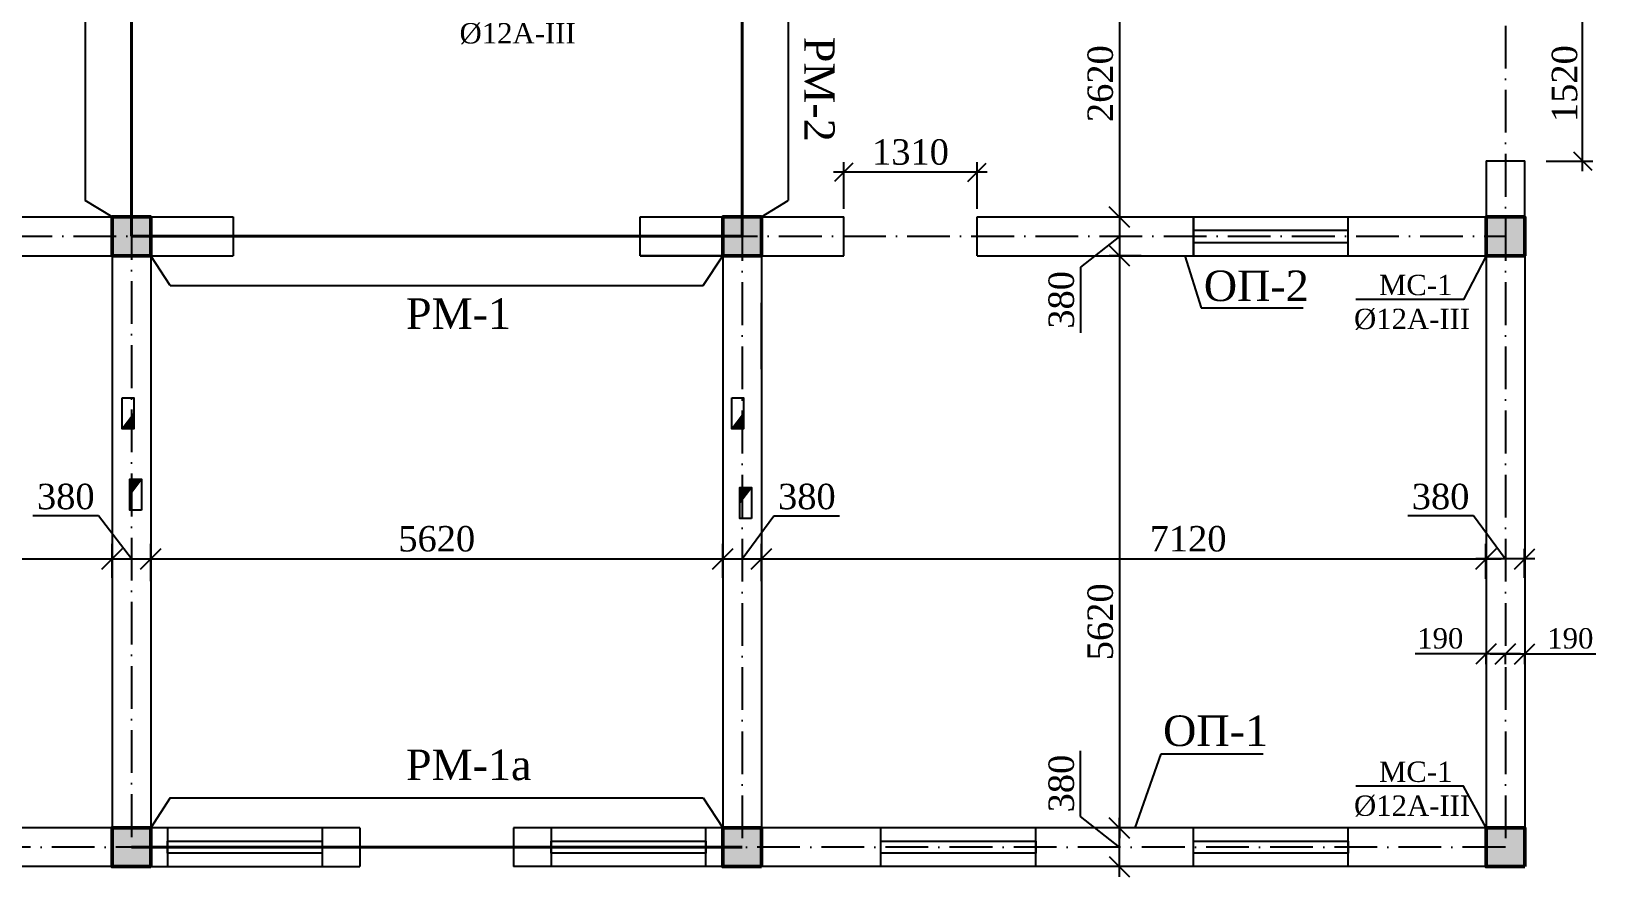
# Model space of a CAD drawing. Header units: millimetres. Extents: x 572274 to 2241483, y -888675 to -304135.
# Drawn here: x 1153244 to 1168616, y -634603 to -626299 of the extents above; entities that cross this region are included whole.
import ezdxf

# ---------------------------------------------------------------- set-up
doc = ezdxf.new("R2010")
doc.units = ezdxf.units.MM
doc.linetypes.add('ACAD_ISO04W100', pattern=[30, 24, -3, 0, -3])
doc.linetypes.add('ACAD_ISO10W100', pattern=[18, 12, -3, 0, -3])
doc.layers.add('oc', color=10, linetype='ACAD_ISO04W100')
doc.layers.add('стены', color=250, linetype='Continuous', lineweight=30)
doc.styles.add('Arial Gyr', font='arial.ttf')
doc.styles.get("Standard").update_dxf_attribs({"font": 'isocpeur.ttf'})
doc.styles.add('style200', font='times.ttf', dxfattribs={"height": 200})
doc.styles.add('WMF-Times New Roman0', font='times.ttf')
doc.dimstyles.new('ISO-25$0', dxfattribs={"dimtxt": 300, "dimasz": 200, "dimexe": 100, "dimexo": 300, "dimgap": 50, "dimtad": 1, "dimdec": 0, "dimtxsty": 'Standard', "dimblk": 'OBLIQUE', "dimcen": 250, "dimdle": 150, "dimadec": 0, "dimazin": 0, "dimtfac": 1, "dimtdec": 0, "dimtmove": 0, "dimatfit": 3, "dimldrblk": 'OBLIQUE', "dimfxl": 1.25, "dimarcsym": 0})

# ---------------------------------------------------------------- blocks, each defined once
blk = doc.blocks.new('_Oblique')
at = {"color": 0, "linetype": 'ByBlock', "lineweight": -2}
blk.add_line((-0.5, -0.5), (0.5, 0.5), dxfattribs=at)
blk = doc.blocks.new('*D515')
at = {"color": 0, "lineweight": -2, "transparency": 16777216}
for p, q in [((1168488, -627673), (1168488, -625953)), ((1168128, -626053), (1168588, -626053)), ((1168128, -627573), (1168588, -627573))]:
    blk.add_line(p, q, dxfattribs=at)
at = {"layer": 'Defpoints', "color": 0, "lineweight": 25, "transparency": 16777216}
for p in [(1168048, -626053), (1168488, -626053), (1168048, -627573)]:
    blk.add_point(p, dxfattribs=at)
at = {"color": 0, "lineweight": -2, "transparency": 16777216, "xscale": 180, "yscale": 180, "zscale": 180}
for p, rotation in [((1168488, -626053), 90), ((1168488, -627573), 270)]:
    blk.add_blockref('_Oblique', p, dxfattribs=dict(at, rotation=rotation))
at = {"color": 0, "lineweight": 25, "transparency": 16777216, "insert": (1168311, -626813), "char_height": 300, "attachment_point": 5, "rotation": 90, "style": 'WMF-Times New Roman0'}
blk.add_mtext('{\\H0.83333x;1520}', dxfattribs=at)
blk = doc.blocks.new('*D523')
at = {"color": 0, "lineweight": -2, "transparency": 16777216}
for p, q in [((1161228, -628043), (1161228, -627583)), ((1162538, -628043), (1162538, -627583)), ((1162638, -627683), (1161128, -627683))]:
    blk.add_line(p, q, dxfattribs=at)
at = {"layer": 'Defpoints', "color": 0, "lineweight": 25, "transparency": 16777216}
for p in [(1161228, -627683), (1161228, -628123), (1162538, -628123)]:
    blk.add_point(p, dxfattribs=at)
at = {"color": 0, "lineweight": -2, "transparency": 16777216, "xscale": 180, "yscale": 180, "zscale": 180, "rotation": 180}
blk.add_blockref('_Oblique', (1161228, -627683), dxfattribs=at)
at = {"color": 0, "lineweight": -2, "transparency": 16777216, "xscale": 180, "yscale": 180, "zscale": 180}
blk.add_blockref('_Oblique', (1162538, -627683), dxfattribs=at)
at = {"color": 0, "lineweight": 25, "transparency": 16777216, "insert": (1161883, -627486), "char_height": 300, "attachment_point": 5, "style": 'WMF-Times New Roman0'}
blk.add_mtext('{\\H0.83333x;1310}', dxfattribs=at)
blk = doc.blocks.new('*D862')
at = {"color": 0, "lineweight": -2, "transparency": 16777216}
for p, q in [((1146918, -631700), (1146918, -631332)), ((1154038, -631666), (1154038, -631332)), ((1146768, -631482), (1154188, -631482))]:
    blk.add_line(p, q, dxfattribs=at)
at = {"layer": 'Defpoints', "color": 0, "lineweight": 25, "transparency": 16777216}
for p in [(1154038, -631482), (1146918, -632000), (1154038, -631966)]:
    blk.add_point(p, dxfattribs=at)
at = {"color": 0, "lineweight": -2, "transparency": 16777216, "xscale": 200, "yscale": 200, "zscale": 200, "rotation": 180}
blk.add_blockref('_Oblique', (1146918, -631482), dxfattribs=at)
at = {"color": 0, "lineweight": -2, "transparency": 16777216, "xscale": 200, "yscale": 200, "zscale": 200}
blk.add_blockref('_Oblique', (1154038, -631482), dxfattribs=at)
at = {"color": 0, "lineweight": 25, "transparency": 16777216, "insert": (1149679, -631285), "char_height": 250, "attachment_point": 5, "style": 'WMF-Times New Roman0'}
blk.add_mtext('7120', dxfattribs=at)
blk = doc.blocks.new('*D863')
at = {"color": 0, "lineweight": -2, "transparency": 16777216}
for p, q in [((1153905, -631057), (1153260, -631057)), ((1154228, -631482), (1153905, -631057)), ((1153938, -631482), (1154518, -631482)), ((1154038, -631666), (1154038, -631382)), ((1154418, -631677), (1154418, -631382))]:
    blk.add_line(p, q, dxfattribs=at)
at = {"layer": 'Defpoints', "color": 0, "lineweight": 25, "transparency": 16777216}
for p in [(1154418, -631482), (1154038, -631966), (1154418, -631977)]:
    blk.add_point(p, dxfattribs=at)
at = {"color": 0, "lineweight": -2, "transparency": 16777216, "xscale": 200, "yscale": 200, "zscale": 200, "rotation": 180}
blk.add_blockref('_Oblique', (1154038, -631482), dxfattribs=at)
at = {"color": 0, "lineweight": -2, "transparency": 16777216, "xscale": 200, "yscale": 200, "zscale": 200}
blk.add_blockref('_Oblique', (1154418, -631482), dxfattribs=at)
at = {"color": 0, "lineweight": 25, "transparency": 16777216, "insert": (1153583, -630870), "char_height": 250, "attachment_point": 5, "style": 'WMF-Times New Roman0'}
blk.add_mtext('380', dxfattribs=at)
blk = doc.blocks.new('*D865')
at = {"color": 0, "lineweight": -2, "transparency": 16777216}
for p, q in [((1154418, -631700), (1154418, -631332)), ((1160038, -631666), (1160038, -631332)), ((1154268, -631482), (1160188, -631482))]:
    blk.add_line(p, q, dxfattribs=at)
at = {"layer": 'Defpoints', "color": 0, "lineweight": 25, "transparency": 16777216}
for p in [(1160038, -631482), (1154418, -632000), (1160038, -631966)]:
    blk.add_point(p, dxfattribs=at)
at = {"color": 0, "lineweight": -2, "transparency": 16777216, "xscale": 200, "yscale": 200, "zscale": 200, "rotation": 180}
blk.add_blockref('_Oblique', (1154418, -631482), dxfattribs=at)
at = {"color": 0, "lineweight": -2, "transparency": 16777216, "xscale": 200, "yscale": 200, "zscale": 200}
blk.add_blockref('_Oblique', (1160038, -631482), dxfattribs=at)
at = {"color": 0, "lineweight": 25, "transparency": 16777216, "insert": (1157228, -631285), "char_height": 250, "attachment_point": 5, "style": 'WMF-Times New Roman0'}
blk.add_mtext('5620', dxfattribs=at)
blk = doc.blocks.new('*D866')
at = {"color": 0, "lineweight": -2, "transparency": 16777216}
for p, q in [((1160228, -631482), (1160542, -631057)), ((1160542, -631057), (1161187, -631057)), ((1159938, -631482), (1160518, -631482)), ((1160038, -631666), (1160038, -631382)), ((1160418, -631677), (1160418, -631382))]:
    blk.add_line(p, q, dxfattribs=at)
at = {"layer": 'Defpoints', "color": 0, "lineweight": 25, "transparency": 16777216}
for p in [(1160418, -631482), (1160038, -631966), (1160418, -631977)]:
    blk.add_point(p, dxfattribs=at)
at = {"color": 0, "lineweight": -2, "transparency": 16777216, "xscale": 200, "yscale": 200, "zscale": 200, "rotation": 180}
blk.add_blockref('_Oblique', (1160038, -631482), dxfattribs=at)
at = {"color": 0, "lineweight": -2, "transparency": 16777216, "xscale": 200, "yscale": 200, "zscale": 200}
blk.add_blockref('_Oblique', (1160418, -631482), dxfattribs=at)
at = {"color": 0, "lineweight": 25, "transparency": 16777216, "insert": (1160865, -630870), "char_height": 250, "attachment_point": 5, "style": 'WMF-Times New Roman0'}
blk.add_mtext('380', dxfattribs=at)
blk = doc.blocks.new('*D867')
at = {"color": 0, "lineweight": -2, "transparency": 16777216}
for p, q in [((1160418, -631700), (1160418, -631332)), ((1167538, -631666), (1167538, -631332)), ((1160268, -631482), (1167688, -631482))]:
    blk.add_line(p, q, dxfattribs=at)
at = {"layer": 'Defpoints', "color": 0, "lineweight": 25, "transparency": 16777216}
for p in [(1167538, -631482), (1160418, -632000), (1167538, -631966)]:
    blk.add_point(p, dxfattribs=at)
at = {"color": 0, "lineweight": -2, "transparency": 16777216, "xscale": 200, "yscale": 200, "zscale": 200, "rotation": 180}
blk.add_blockref('_Oblique', (1160418, -631482), dxfattribs=at)
at = {"color": 0, "lineweight": -2, "transparency": 16777216, "xscale": 200, "yscale": 200, "zscale": 200}
blk.add_blockref('_Oblique', (1167538, -631482), dxfattribs=at)
at = {"color": 0, "lineweight": 25, "transparency": 16777216, "insert": (1164611, -631285), "char_height": 250, "attachment_point": 5, "style": 'WMF-Times New Roman0'}
blk.add_mtext('7120', dxfattribs=at)
blk = doc.blocks.new('*D868')
at = {"color": 0, "lineweight": -2, "transparency": 16777216}
for p, q in [((1167415, -631057), (1166769, -631057)), ((1167728, -631482), (1167415, -631057)), ((1168018, -631482), (1167438, -631482)), ((1167538, -631677), (1167538, -631382)), ((1167918, -631666), (1167918, -631382))]:
    blk.add_line(p, q, dxfattribs=at)
at = {"layer": 'Defpoints', "color": 0, "lineweight": 25, "transparency": 16777216}
for p in [(1167538, -631482), (1167538, -631977), (1167918, -631966)]:
    blk.add_point(p, dxfattribs=at)
at = {"color": 0, "lineweight": -2, "transparency": 16777216, "xscale": 200, "yscale": 200, "zscale": 200, "rotation": 180}
blk.add_blockref('_Oblique', (1167538, -631482), dxfattribs=at)
at = {"color": 0, "lineweight": -2, "transparency": 16777216, "xscale": 200, "yscale": 200, "zscale": 200}
blk.add_blockref('_Oblique', (1167918, -631482), dxfattribs=at)
at = {"color": 0, "lineweight": 25, "transparency": 16777216, "insert": (1167092, -630870), "char_height": 250, "attachment_point": 5, "style": 'WMF-Times New Roman0'}
blk.add_mtext('380', dxfattribs=at)
blk = doc.blocks.new('*D873')
at = {"color": 0, "lineweight": -2, "transparency": 16777216}
for p, q in [((1163936, -625403), (1163936, -628223)), ((1164120, -625503), (1163836, -625503)), ((1164155, -628123), (1163836, -628123))]:
    blk.add_line(p, q, dxfattribs=at)
at = {"layer": 'Defpoints', "color": 0, "lineweight": 25, "transparency": 16777216}
for p in [(1164420, -625503), (1163936, -628123), (1164455, -628123)]:
    blk.add_point(p, dxfattribs=at)
at = {"color": 0, "lineweight": -2, "transparency": 16777216, "xscale": 200, "yscale": 200, "zscale": 200}
for p, rotation in [((1163936, -625503), 90), ((1163936, -628123), 270)]:
    blk.add_blockref('_Oblique', p, dxfattribs=dict(at, rotation=rotation))
at = {"color": 0, "lineweight": 25, "transparency": 16777216, "insert": (1163749, -626813), "char_height": 250, "attachment_point": 5, "rotation": 90, "style": 'WMF-Times New Roman0'}
blk.add_mtext('2620', dxfattribs=at)
blk = doc.blocks.new('*D874')
at = {"color": 0, "lineweight": -2, "transparency": 16777216}
for p, q in [((1163936, -628023), (1163936, -628603)), ((1164155, -628123), (1163836, -628123)), ((1163936, -628313), (1163553, -628615)), ((1164149, -628503), (1163836, -628503)), ((1163553, -628615), (1163553, -629260))]:
    blk.add_line(p, q, dxfattribs=at)
at = {"layer": 'Defpoints', "color": 0, "lineweight": 25, "transparency": 16777216}
for p in [(1164455, -628123), (1163936, -628503), (1164449, -628503)]:
    blk.add_point(p, dxfattribs=at)
at = {"color": 0, "lineweight": -2, "transparency": 16777216, "xscale": 200, "yscale": 200, "zscale": 200}
for p, rotation in [((1163936, -628123), 90), ((1163936, -628503), 270)]:
    blk.add_blockref('_Oblique', p, dxfattribs=dict(at, rotation=rotation))
at = {"color": 0, "lineweight": 25, "transparency": 16777216, "insert": (1163366, -628937), "char_height": 250, "attachment_point": 5, "rotation": 90, "style": 'WMF-Times New Roman0'}
blk.add_mtext('380', dxfattribs=at)
blk = doc.blocks.new('*D875')
at = {"color": 0, "lineweight": -2, "transparency": 16777216}
for p, q in [((1163936, -628403), (1163936, -634223)), ((1164149, -628503), (1163836, -628503)), ((1164080, -634123), (1163836, -634123))]:
    blk.add_line(p, q, dxfattribs=at)
at = {"layer": 'Defpoints', "color": 0, "lineweight": 25, "transparency": 16777216}
for p in [(1164449, -628503), (1163936, -634123), (1164380, -634123)]:
    blk.add_point(p, dxfattribs=at)
at = {"color": 0, "lineweight": -2, "transparency": 16777216, "xscale": 200, "yscale": 200, "zscale": 200}
for p, rotation in [((1163936, -628503), 90), ((1163936, -634123), 270)]:
    blk.add_blockref('_Oblique', p, dxfattribs=dict(at, rotation=rotation))
at = {"color": 0, "lineweight": 25, "transparency": 16777216, "insert": (1163749, -632099), "char_height": 250, "attachment_point": 5, "rotation": 90, "style": 'WMF-Times New Roman0'}
blk.add_mtext('5620', dxfattribs=at)
blk = doc.blocks.new('*D876')
at = {"color": 0, "lineweight": -2, "transparency": 16777216}
for p, q in [((1163553, -634011), (1163553, -633365)), ((1163936, -634313), (1163553, -634011)), ((1163936, -634603), (1163936, -634023)), ((1164149, -634123), (1163836, -634123)), ((1164155, -634503), (1163836, -634503))]:
    blk.add_line(p, q, dxfattribs=at)
at = {"layer": 'Defpoints', "color": 0, "lineweight": 25, "transparency": 16777216}
for p in [(1163936, -634123), (1164449, -634123), (1164455, -634503)]:
    blk.add_point(p, dxfattribs=at)
at = {"color": 0, "lineweight": -2, "transparency": 16777216, "xscale": 200, "yscale": 200, "zscale": 200}
for p, rotation in [((1163936, -634123), 90), ((1163936, -634503), 270)]:
    blk.add_blockref('_Oblique', p, dxfattribs=dict(at, rotation=rotation))
at = {"color": 0, "lineweight": 25, "transparency": 16777216, "insert": (1163366, -633688), "char_height": 250, "attachment_point": 5, "rotation": 90, "style": 'WMF-Times New Roman0'}
blk.add_mtext('380', dxfattribs=at)
blk = doc.blocks.new('*D967')
at = {"color": 0, "lineweight": -2, "transparency": 16777216}
for p, q in [((1167538, -632415), (1166841, -632415)), ((1167538, -632415), (1167538, -632515)), ((1167878, -632415), (1167538, -632415)), ((1167728, -632415), (1167728, -632515))]:
    blk.add_line(p, q, dxfattribs=at)
at = {"layer": 'Defpoints', "color": 0, "lineweight": 25, "transparency": 16777216}
for p in [(1167538, -632305), (1167728, -632305), (1167538, -632415)]:
    blk.add_point(p, dxfattribs=at)
at = {"color": 0, "lineweight": -2, "transparency": 16777216, "xscale": 200, "yscale": 200, "zscale": 200, "rotation": 180}
blk.add_blockref('_Oblique', (1167538, -632415), dxfattribs=at)
at = {"color": 0, "lineweight": -2, "transparency": 16777216, "xscale": 200, "yscale": 200, "zscale": 200}
blk.add_blockref('_Oblique', (1167728, -632415), dxfattribs=at)
at = {"color": 0, "lineweight": 25, "transparency": 16777216, "insert": (1167089, -632263), "char_height": 200, "attachment_point": 5, "style": 'style200'}
blk.add_mtext('190', dxfattribs=at)
blk = doc.blocks.new('*D968')
at = {"color": 0, "lineweight": -2, "transparency": 16777216}
for p, q in [((1167578, -632415), (1167918, -632415)), ((1167728, -632415), (1167728, -632515)), ((1167918, -632415), (1167918, -632515)), ((1167918, -632415), (1168616, -632415))]:
    blk.add_line(p, q, dxfattribs=at)
at = {"layer": 'Defpoints', "color": 0, "lineweight": 25, "transparency": 16777216}
for p in [(1167728, -632235), (1167918, -632235), (1167918, -632415)]:
    blk.add_point(p, dxfattribs=at)
at = {"color": 0, "lineweight": -2, "transparency": 16777216, "xscale": 200, "yscale": 200, "zscale": 200, "rotation": 180}
blk.add_blockref('_Oblique', (1167728, -632415), dxfattribs=at)
at = {"color": 0, "lineweight": -2, "transparency": 16777216, "xscale": 200, "yscale": 200, "zscale": 200}
blk.add_blockref('_Oblique', (1167918, -632415), dxfattribs=at)
at = {"color": 0, "lineweight": 25, "transparency": 16777216, "insert": (1168367, -632263), "char_height": 200, "attachment_point": 5, "style": 'style200'}
blk.add_mtext('190', dxfattribs=at)

msp = doc.modelspace()

# ---------------------------------------------------------------- hatches: boundary and pattern name
at = {"lineweight": 25}
h = msp.add_hatch(color=256, dxfattribs=at)
h.dxf.hatch_style = 1
h.paths.add_polyline_path([(1154418.417, -628122.667), (1154038.417, -628122.667), (1154038.417, -628502.667), (1154418.417, -628502.667)])
h = msp.add_hatch(color=256, dxfattribs=at)
h.dxf.hatch_style = 1
h.paths.add_polyline_path([(1160418.417, -628122.667), (1160038.417, -628122.667), (1160038.417, -628502.667), (1160418.417, -628502.667)])
h = msp.add_hatch(color=256, dxfattribs=at)
h.dxf.hatch_style = 1
h.paths.add_polyline_path([(1167918.417, -628122.667), (1167538.417, -628122.667), (1167538.417, -628502.667), (1167918.417, -628502.667)])
h = msp.add_hatch(color=256, dxfattribs=at)
h.dxf.hatch_style = 1
h.paths.add_polyline_path([(1154418.417, -634122.667), (1154038.417, -634122.667), (1154038.417, -634502.667), (1154418.417, -634502.667)])
h = msp.add_hatch(color=256, dxfattribs=at)
h.dxf.hatch_style = 1
h.paths.add_polyline_path([(1160418.417, -634122.667), (1160038.417, -634122.667), (1160038.417, -634502.667), (1160418.417, -634502.667)])
h = msp.add_hatch(color=256, dxfattribs=at)
h.dxf.hatch_style = 1
h.paths.add_polyline_path([(1167918.417, -634122.667), (1167538.417, -634122.667), (1167538.417, -634502.667), (1167918.417, -634502.667)])
at = {"layer": 'стены', "linetype": 'ByBlock', "lineweight": -2, "ltscale": 3}
h = msp.add_hatch(color=250, dxfattribs=at)
h.set_gradient(color1=(41, 40, 51), color2=(44, 43, 54), one_color=1, tint=0.19)
h.paths.add_polyline_path([(1154252.215, -630051.94), (1154137.34, -630203.853), (1154252.215, -630203.853)])
h = msp.add_hatch(color=250, dxfattribs=at)
h.set_gradient(color1=(41, 40, 51), color2=(44, 43, 54), one_color=1, tint=0.19)
h.paths.add_polyline_path([(1160242.14, -630051.94), (1160127.266, -630203.853), (1160242.14, -630203.853)])
h = msp.add_hatch(color=250, dxfattribs=at)
h.set_gradient(color1=(41, 40, 51), color2=(44, 43, 54), one_color=1, tint=0.19)
h.paths.add_polyline_path([(1154211.107, -630850.295), (1154325.982, -630698.383), (1154211.107, -630698.383)])
h = msp.add_hatch(color=250, dxfattribs=at)
h.set_gradient(color1=(41, 40, 51), color2=(44, 43, 54), one_color=1, tint=0.19)
h.paths.add_polyline_path([(1160205.828, -630931.368), (1160320.703, -630779.456), (1160205.828, -630779.456)])

# ---------------------------------------------------------------- linework, layer by layer
at = {"lineweight": 25}
for p, q in [((1153774.355, -619665.157), (1153774.355, -627960.176)), ((1160682.478, -625665.157), (1160682.478, -627960.176)), ((1167918.417, -628122.667), (1167918.417, -627572.667)), ((1154038.417, -628122.667), (1153774.355, -627960.176)), ((1160418.417, -628122.667), (1160682.478, -627960.176)), ((1159228.417, -628502.667), (1159228.417, -628122.667)), ((1161228.417, -628502.667), (1161228.417, -628122.667)), ((1154609.487, -628796.687), (1154418.417, -628502.667)), ((1159847.346, -628796.687), (1160038.417, -628502.667)), ((1164578.307, -628502.667), (1164739.877, -629014.268)), ((1167918.417, -628502.667), (1167918.417, -634122.667)), ((1154609.487, -628796.687), (1159847.346, -628796.687)), ((1164739.877, -629014.268), (1165742.289, -629014.268)), ((1164091.016, -634122.667), (1164345.914, -633396.151)), ((1164345.914, -633396.151), (1165348.326, -633396.151)), ((1154609.487, -633828.647), (1154418.417, -634122.667)), ((1154609.487, -633828.647), (1159847.346, -633828.647)), ((1159847.346, -633828.647), (1160038.417, -634122.667)), ((1154038.417, -634502.667), (1146918.417, -634502.667)), ((1154418.417, -634502.667), (1156473.417, -634502.667)), ((1160038.417, -634502.667), (1157983.417, -634502.667)), ((1167538.417, -634502.667), (1160418.417, -634502.667))]:
    msp.add_line(p, q, dxfattribs=at)
at = {"lineweight": 40}
for p, q in [((1154228.417, -625312.667), (1154228.417, -628312.667)), ((1160228.417, -625312.667), (1160228.417, -628312.667)), ((1154228.417, -628312.667), (1160228.417, -628312.667)), ((1154228.417, -634312.667), (1160228.417, -634312.667))]:
    msp.add_line(p, q, dxfattribs=at)
for p, q in [((1164663.417, -628502.667), (1164663.417, -628122.667)), ((1164663.417, -628502.667), (1164663.417, -628122.667)), ((1164663.417, -628122.667), (1164663.417, -628502.667)), ((1166183.417, -628502.667), (1166183.417, -628122.667))]:
    msp.add_line(p, q)
at = {"color": 5}
for p, q in [((1164663.417, -628252.667), (1166183.417, -628252.667)), ((1164663.417, -628372.667), (1166183.417, -628372.667))]:
    msp.add_line(p, q, dxfattribs=at)
at = {"color": 1, "lineweight": 25}
for points in [[(1154418.417, -628502.667), (1154038.417, -628502.667), (1154038.417, -628122.667), (1154418.417, -628122.667)], [(1160418.417, -628502.667), (1160038.417, -628502.667), (1160038.417, -628122.667), (1160418.417, -628122.667)], [(1167918.417, -628502.667), (1167538.417, -628502.667), (1167538.417, -628122.667), (1167918.417, -628122.667)], [(1154418.417, -634502.667), (1154038.417, -634502.667), (1154038.417, -634122.667), (1154418.417, -634122.667)], [(1160418.417, -634502.667), (1160038.417, -634502.667), (1160038.417, -634122.667), (1160418.417, -634122.667)], [(1167918.417, -634502.667), (1167538.417, -634502.667), (1167538.417, -634122.667), (1167918.417, -634122.667)]]:
    msp.add_lwpolyline(points, close=True, dxfattribs=at)
at = {"color": 1, "lineweight": 50}
for points in [[(1154418.417, -628502.667), (1154038.417, -628502.667), (1154038.417, -628122.667), (1154418.417, -628122.667)], [(1160418.417, -628502.667), (1160038.417, -628502.667), (1160038.417, -628122.667), (1160418.417, -628122.667)], [(1167918.417, -628502.667), (1167538.417, -628502.667), (1167538.417, -628122.667), (1167918.417, -628122.667)], [(1154418.417, -634502.667), (1154038.417, -634502.667), (1154038.417, -634122.667), (1154418.417, -634122.667)], [(1160418.417, -634502.667), (1160038.417, -634502.667), (1160038.417, -634122.667), (1160418.417, -634122.667)], [(1167918.417, -634502.667), (1167538.417, -634502.667), (1167538.417, -634122.667), (1167918.417, -634122.667)]]:
    msp.add_lwpolyline(points, close=True, dxfattribs=at)
at = {"lineweight": 25, "ltscale": 100}
for points in [[(1167538.417, -628502.667), (1167315.889, -628932.534), (1166258.949, -628932.534)], [(1167538.417, -634122.667), (1167315.889, -633713.616), (1166258.949, -633713.616)]]:
    msp.add_lwpolyline(points, dxfattribs=at)
at = {"color": 5, "lineweight": 25}
for points in [[(1154583.417, -634252.667), (1156103.417, -634252.667), (1156103.417, -634372.667), (1154583.417, -634372.667)], [(1158353.417, -634252.667), (1159873.417, -634252.667), (1159873.417, -634372.667), (1158353.417, -634372.667)], [(1161593.417, -634252.667), (1163113.417, -634252.667), (1163113.417, -634372.667), (1161593.417, -634372.667)], [(1164663.417, -634252.667), (1166183.417, -634252.667), (1166183.417, -634372.667), (1164663.417, -634372.667)]]:
    msp.add_lwpolyline(points, close=True, dxfattribs=at)
at = {"layer": 'oc', "linetype": 'ACAD_ISO10W100', "lineweight": 25, "ltscale": 35}
for p, q in [((1160228.417, -619312.667), (1160228.417, -634312.667)), ((1167728.417, -619312.667), (1167728.417, -634312.667)), ((1154228.417, -628122.667), (1154228.417, -634312.667)), ((1146728.417, -628312.667), (1167728.417, -628312.667)), ((1167728.417, -634312.667), (1146728.417, -634312.667))]:
    msp.add_line(p, q, dxfattribs=at)
at = {"layer": 'стены', "color": 0, "linetype": 'ByBlock', "lineweight": 25, "ltscale": 3}
for p, q in [((1167538.417, -627572.667), (1167538.417, -634122.667)), ((1167538.417, -627572.667), (1167918.417, -627572.667)), ((1149228.417, -628122.667), (1155228.417, -628122.667)), ((1155228.417, -628122.667), (1155228.417, -628502.667)), ((1159228.417, -628122.667), (1161228.417, -628122.667)), ((1162538.417, -628122.667), (1167538.417, -628122.667)), ((1162538.417, -628502.667), (1162538.417, -628122.667)), ((1159688.417, -628312.667), (1159228.417, -628312.667)), ((1149228.417, -628502.667), (1155228.417, -628502.667)), ((1154038.417, -628502.667), (1154038.417, -634122.667)), ((1154418.417, -628502.667), (1154418.417, -634122.667)), ((1159228.417, -628502.667), (1160038.417, -628502.667)), ((1160038.417, -628502.667), (1159228.417, -628502.667)), ((1160038.417, -628502.667), (1160038.417, -634122.667)), ((1160418.417, -628502.667), (1160418.417, -634122.667)), ((1160418.417, -628502.667), (1161228.417, -628502.667)), ((1162538.417, -628502.667), (1167538.417, -628502.667)), ((1160418.417, -629617.58), (1160418.417, -628966.012)), ((1156473.417, -634122.667), (1146918.417, -634122.667)), ((1154583.417, -634122.667), (1154583.417, -634502.667)), ((1156103.417, -634122.667), (1156103.417, -634502.667)), ((1156473.417, -634122.667), (1156473.417, -634502.667)), ((1167538.417, -634122.667), (1157983.417, -634122.667)), ((1157983.417, -634122.667), (1157983.417, -634502.667)), ((1158353.417, -634122.667), (1158353.417, -634502.667)), ((1159873.417, -634502.667), (1159873.417, -634122.667)), ((1161593.417, -634502.667), (1161593.417, -634122.667)), ((1163113.417, -634502.667), (1163113.417, -634122.667)), ((1163113.417, -634502.667), (1163113.417, -634122.667)), ((1164663.417, -634502.667), (1164663.417, -634122.667)), ((1166183.417, -634502.667), (1166183.417, -634122.667))]:
    msp.add_line(p, q, dxfattribs=at)
at = {"layer": 'стены', "color": 24, "linetype": 'ByBlock', "lineweight": 25, "ltscale": 3}
msp.add_line((1162508.417, -628312.667), (1162538.417, -628312.667), dxfattribs=at)
at = {"layer": 'стены', "color": 0, "linetype": 'ByBlock', "lineweight": -2, "ltscale": 3}
for p, q in [((1154137.34, -630203.853), (1154252.215, -630051.94)), ((1160127.266, -630203.853), (1160242.14, -630051.94)), ((1154325.982, -630698.383), (1154211.107, -630850.295)), ((1160320.703, -630779.456), (1160205.828, -630931.368))]:
    msp.add_line(p, q, dxfattribs=at)
for points in [[(1154137.34, -629900.225), (1154252.215, -629900.225), (1154252.215, -630203.853), (1154137.34, -630203.853)], [(1160127.266, -629900.225), (1160242.14, -629900.225), (1160242.14, -630203.853), (1160127.266, -630203.853)], [(1154325.982, -631002.011), (1154211.107, -631002.011), (1154211.107, -630698.383), (1154325.982, -630698.383)], [(1160320.703, -631083.083), (1160205.828, -631083.083), (1160205.828, -630779.456), (1160320.703, -630779.456)]]:
    msp.add_lwpolyline(points, close=True, dxfattribs=at)

# ---------------------------------------------------------------- texts
at = {"lineweight": 25, "char_height": 250, "width": 7261.52664, "attachment_point": 7, "style": 'Arial Gyr'}
for insert in [(1157225.803, -626426.304), (1166014.859, -629232.202), (1166014.859, -634013.284)]:
    msp.add_mtext('{\\fTimes New Roman|b0|i0|c204|p18; \\H0.8x;     МС-1\\fTimes New Roman|b0|i0|c0|p18;\\P\\fTimes New Roman|b0|i0|c204|p18;   Ø12А-\\fTimes New Roman|b0|i0|c0|p18;III}', dxfattribs=dict(at, insert=insert))
at = {"insert": (1161138.819, -626352.366), "char_height": 300, "width": 1184.53832, "attachment_point": 1, "rotation": 270, "style": 'WMF-Times New Roman0'}
msp.add_mtext('РМ-2', dxfattribs=at)
at = {"char_height": 300, "width": 1184.53832, "style": 'WMF-Times New Roman0'}
for s, insert, attachment_point in [('ОП-2', (1164765.381, -628952.877), 7), ('РМ-1', (1156925.22, -628922.009), 1), ('ОП-1', (1164365.265, -633323.453), 7), ('РМ-1а', (1156925.22, -633354.019), 1)]:
    msp.add_mtext(s, dxfattribs=dict(at, insert=insert, attachment_point=attachment_point))

# ---------------------------------------------------------------- dimensions: what is measured, and where the dimension line sits
at = {"lineweight": 25}
dim = msp.add_linear_dim(base=(1163935.839, -628122.667), p1=(1164419.913, -625502.667), p2=(1164454.517, -628122.667), angle=90, dimstyle='ISO-25$0', override={"dimtxt": 250, "dimgap": 60, "dimtxsty": 'WMF-Times New Roman0', "dimdle": 100, "dimtmove": 1, "dimfxl": 600, "dimfxlon": 1, "dimarcsym": 1}, dxfattribs=at)
dim.commit()
dim.dimension.update_dxf_attribs({"geometry": '*D873', "text_midpoint": (1163748.677, -626812.667)})
for base, p1, p2, angle, override, picture, middle in [((1168487.896, -626052.667), (1168048.417, -627572.667), (1168048.417, -626052.667), 90, {"dimasz": 180, "dimexo": 80, "dimtxsty": 'WMF-Times New Roman0', "dimdle": 100, "dimfxl": 0.18, "dimarcsym": 1}, '*D515', (1168310.734, -626812.667)), ((1161228.417, -627683.187), (1162538.417, -628122.667), (1161228.417, -628122.667), 180, {"dimasz": 180, "dimexo": 80, "dimgap": 70, "dimtxsty": 'WMF-Times New Roman0', "dimdle": 100, "dimfxl": 0.18, "dimarcsym": 1}, '*D523', (1161883.417, -627486.025))]:
    dim = msp.add_linear_dim(base=base, p1=p1, p2=p2, angle=angle, text='{\\H0.83333x;<>}', dimstyle='ISO-25$0', override=override, dxfattribs=at)
    dim.commit()
    dim.dimension.update_dxf_attribs({"geometry": picture, "text_midpoint": middle})
for base, p1, p2, angle, picture, middle in [((1163935.839, -628502.667), (1164454.517, -628122.667), (1164448.593, -628502.667), 90, '*D874', (1163552.696, -628674.601)), ((1163935.839, -634122.667), (1164448.593, -628502.667), (1164380.271, -634122.667), 90, '*D875', (1163935.839, -632099.432)), ((1167538.417, -631482.422), (1167918.417, -631965.901), (1167538.417, -631976.653), 180, '*D868', (1167354.948, -631057.126)), ((1163935.839, -634122.667), (1164454.517, -634502.667), (1164448.593, -634122.667), 270, '*D876', (1163552.696, -633950.733))]:
    dim = msp.add_linear_dim(base=base, p1=p1, p2=p2, angle=angle, dimstyle='ISO-25$0', override={"dimtxt": 250, "dimgap": 60, "dimtxsty": 'WMF-Times New Roman0', "dimdle": 100, "dimtmove": 1, "dimfxl": 600, "dimfxlon": 1, "dimarcsym": 1}, dxfattribs=at)
    dim.commit()
    dim.dimension.update_dxf_attribs({"geometry": picture, "text_midpoint": middle, "dimtype": 160})
for base, p1, p2, override, picture, middle in [((1154418.417, -631482.422), (1154038.417, -631965.901), (1154418.417, -631976.653), {"dimtxt": 250, "dimgap": 60, "dimtxsty": 'WMF-Times New Roman0', "dimdle": 100, "dimtmove": 1, "dimfxl": 600, "dimfxlon": 1, "dimarcsym": 1}, '*D863', (1153845.333, -631057.126)), ((1160418.417, -631482.422), (1160038.417, -631965.901), (1160418.417, -631976.653), {"dimtxt": 250, "dimgap": 60, "dimtxsty": 'WMF-Times New Roman0', "dimdle": 100, "dimtmove": 1, "dimfxl": 600, "dimfxlon": 1, "dimarcsym": 1}, '*D866', (1160601.885, -631057.126)), ((1154038.417, -631482.422), (1146918.417, -632000.438), (1154038.417, -631965.901), {"dimtxt": 250, "dimexe": 150, "dimgap": 70, "dimtxsty": 'WMF-Times New Roman0', "dimtmove": 1, "dimfxl": 600, "dimfxlon": 1, "dimarcsym": 1}, '*D862', (1149679.491, -631482.422)), ((1167538.417, -631482.422), (1160418.417, -632000.438), (1167538.417, -631965.901), {"dimtxt": 250, "dimexe": 150, "dimgap": 70, "dimtxsty": 'WMF-Times New Roman0', "dimtmove": 1, "dimfxl": 600, "dimfxlon": 1, "dimarcsym": 1}, '*D867', (1164611.414, -631482.422))]:
    dim = msp.add_linear_dim(base=base, p1=p1, p2=p2, dimstyle='ISO-25$0', override=override, dxfattribs=at)
    dim.commit()
    dim.dimension.update_dxf_attribs({"geometry": picture, "text_midpoint": middle, "dimtype": 160})
for base, p1, p2, override, picture, middle in [((1160038.417, -631482.422), (1154418.417, -632000.438), (1160038.417, -631965.901), {"dimtxt": 250, "dimexe": 150, "dimgap": 70, "dimtxsty": 'WMF-Times New Roman0', "dimtmove": 1, "dimfxl": 600, "dimfxlon": 1, "dimarcsym": 1}, '*D865', (1157228.417, -631285.259)), ((1167538.417, -632415.326), (1167728.417, -632305.326), (1167538.417, -632305.326), {"dimtxsty": 'style200', "dimfxl": 2.5, "dimfxlon": 1, "dimarcsym": 1}, '*D967', (1167089.498, -632263.308)), ((1167918.417, -632415.326), (1167728.417, -632235.326), (1167918.417, -632235.326), {"dimtxsty": 'style200', "dimfxl": 2.5, "dimfxlon": 1, "dimarcsym": 1}, '*D968', (1168367.335, -632263.308))]:
    dim = msp.add_linear_dim(base=base, p1=p1, p2=p2, dimstyle='ISO-25$0', override=override, dxfattribs=at)
    dim.commit()
    dim.dimension.update_dxf_attribs({"geometry": picture, "text_midpoint": middle})

doc.saveas('drawing.dxf')
